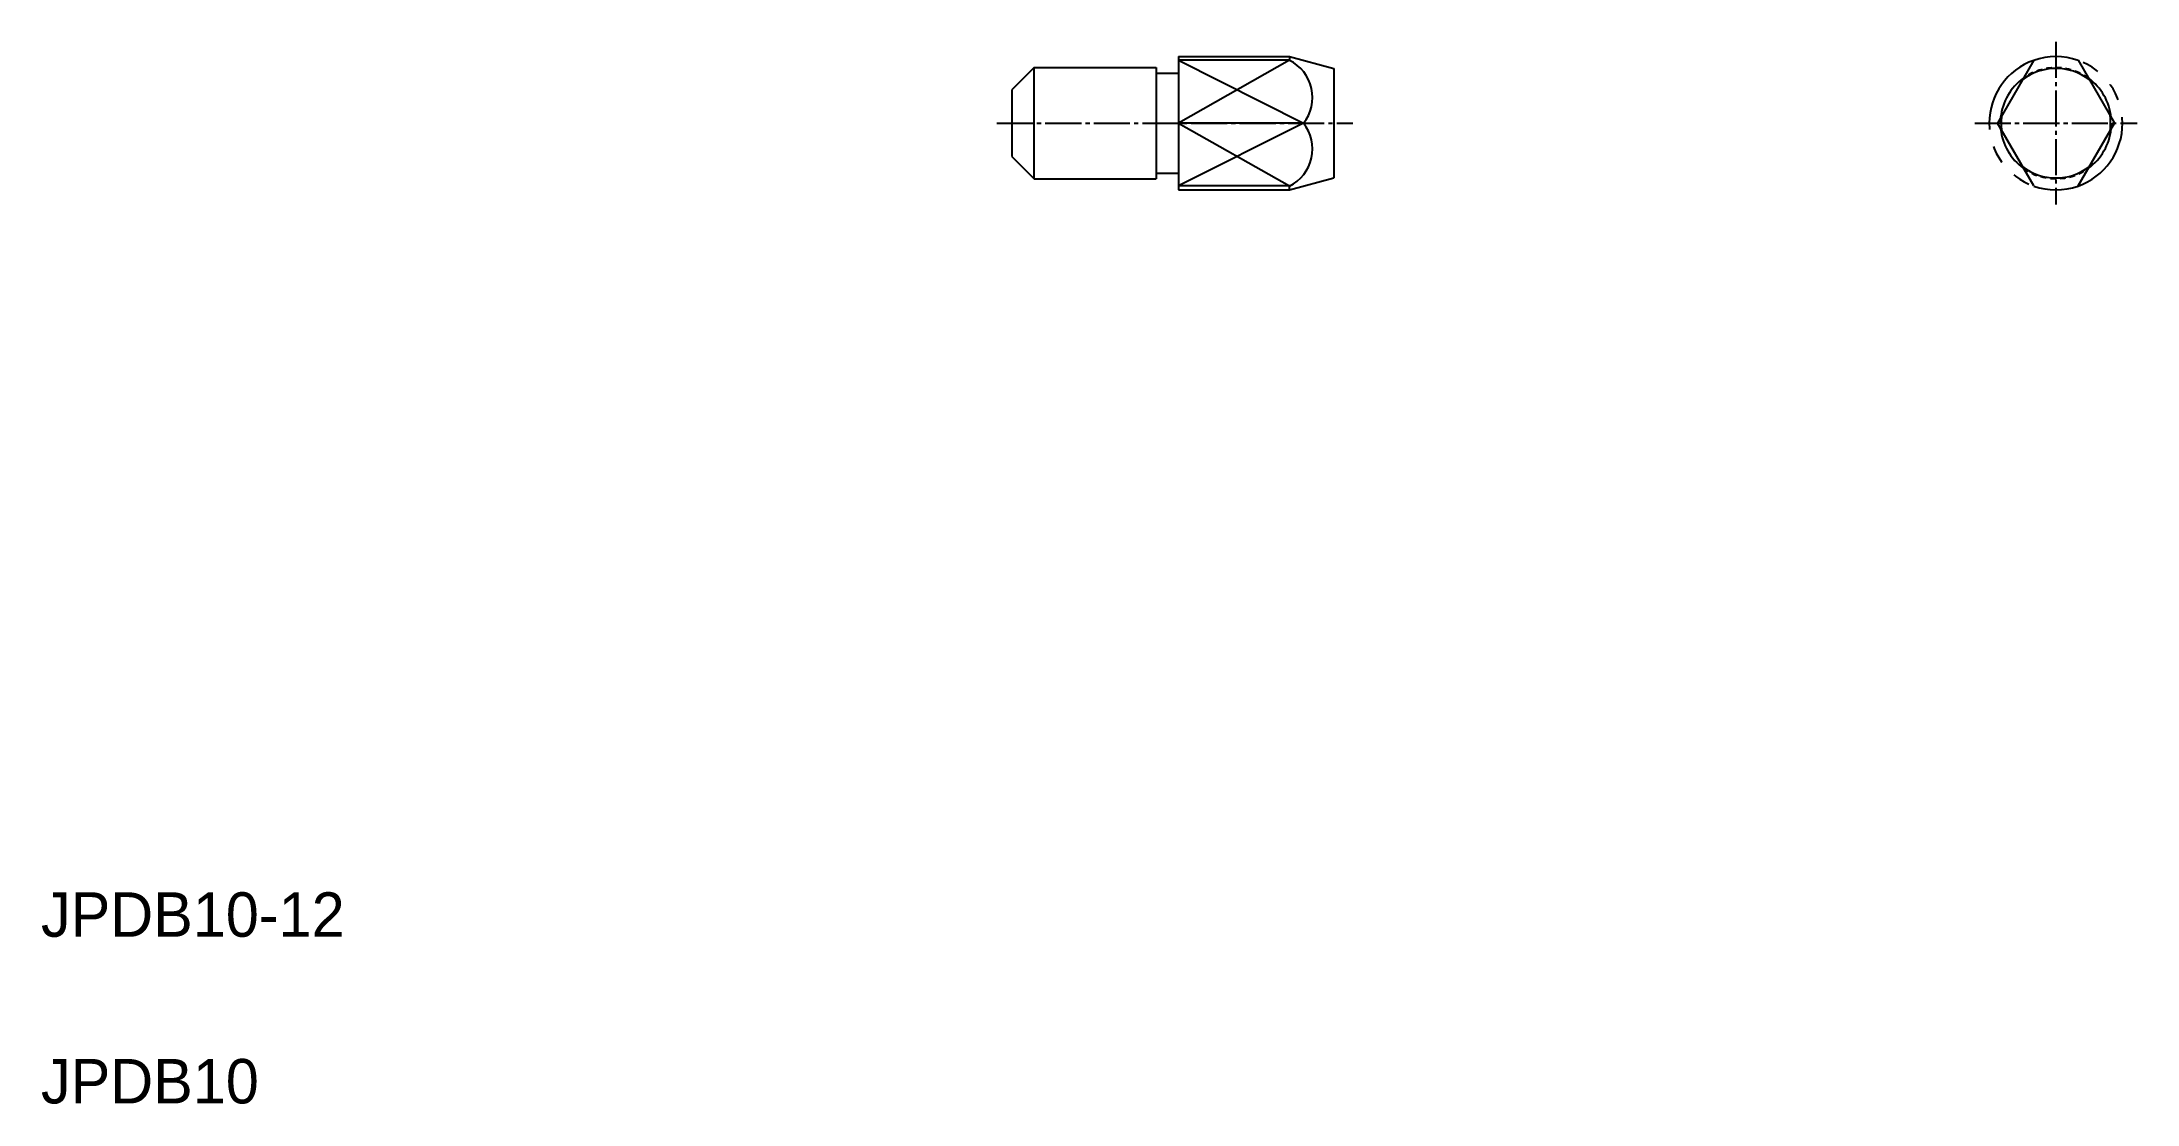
# Model space of a CAD drawing. Extents: x 10 to 199, y 10 to 106.
import ezdxf

# ---------------------------------------------------------------- set-up
doc = ezdxf.new("R2010")
doc.units = 0
doc.header["$LTSCALE"] = 0.25
for name, pattern in [('CENTER', [17.5, 13, -1.5, 1.5, -1.5]), ('DASHED', [3.5, 2, -1.5]), ('PHANTOM', [63.5, 31.75, -6.35, 6.35, -6.35, 6.35, -6.35])]:
    doc.linetypes.add(name, pattern=pattern)
doc.layers.get('0').update_dxf_attribs({"linetype": 'CONTINUOUS'})
doc.layers.add('CENTER', color=1, linetype='CENTER')
doc.styles.get("Standard").update_dxf_attribs({"font": 'txt', "height": 3.2})

msp = doc.modelspace()

# ---------------------------------------------------------------- linework, layer by layer
at = {"linetype": 'CONTINUOUS'}
for p, q in [((112.45, 104.22), (122.45, 104.22)), ((112.45, 104.22), (112.45, 92.22)), ((122.45, 104.22), (122.45, 103.88)), ((99.45, 103.22), (97.45, 101.22)), ((99.45, 103.22), (110.45, 103.22)), ((99.45, 93.22), (99.45, 103.22)), ((110.45, 103.22), (110.45, 93.22)), ((110.45, 102.72), (112.45, 102.72)), ((126.45, 103.15), (126.45, 93.3)), ((97.45, 101.22), (97.45, 95.22)), ((97.45, 95.22), (99.45, 93.22)), ((99.45, 93.22), (110.45, 93.22)), ((110.45, 93.72), (112.45, 93.72)), ((122.45, 92.22), (122.45, 92.57)), ((112.45, 92.22), (122.45, 92.22))]:
    msp.add_line(p, q, dxfattribs=at)
for p, q in [((122.45, 103.88), (112.45, 103.88)), ((122.45, 104.22), (126.45, 103.15)), ((189.47, 103.88), (186.21, 98.22)), ((193.47, 103.88), (196.74, 98.22)), ((126.45, 100.69), (126.45, 100.69)), ((123.72, 98.22), (112.45, 98.22)), ((126.45, 98.22), (126.45, 98.22)), ((189.47, 92.57), (186.21, 98.22)), ((193.47, 92.57), (196.74, 98.22)), ((122.45, 92.57), (112.45, 92.57)), ((122.45, 92.22), (126.45, 93.3))]:
    msp.add_line(p, q)
at = {"color": 3}
for p, q in [((112.45, 103.88), (123.72, 98.22)), ((122.45, 103.88), (112.45, 98.22)), ((123.72, 98.22), (112.45, 92.57)), ((112.45, 98.22), (122.45, 92.57))]:
    msp.add_line(p, q, dxfattribs=at)
for centre, radius, start, end in [((120.78, 100.53), 3.74, 321.8304, 63.5185), ((191.47, 98.22), 6, 70.5288, 109.4712), ((191.47, 98.22), 5, 125.7966, 174.2034), ((191.47, 98.22), 4.93, 52.2737, 127.7263), ((191.47, 98.22), 5, 5.7966, 54.2034), ((120.78, 95.91), 3.74, 296.4815, 38.1696), ((191.47, 98.22), 4.93, 172.2737, 187.7263), ((191.47, 98.22), 4.93, 352.2737, 7.7263), ((191.47, 98.22), 5, 185.7966, 234.2034), ((191.47, 98.22), 5, 305.7966, 354.2034), ((191.47, 98.22), 4.93, 232.2737, 307.7263), ((191.47, 98.22), 6, 250.5288, 289.4712)]:
    msp.add_arc(centre, radius, start, end)
at = {"color": 3, "linetype": 'PHANTOM'}
for start, end in [(109.4712, 250.5288), (289.4712, 70.5288)]:
    msp.add_arc((191.47, 98.22), 6, start, end, dxfattribs=at)
at = {"color": 3, "linetype": 'DASHED'}
for start, end in [(54.2034, 125.7966), (174.2034, 185.7966), (354.2034, 5.7966), (234.2034, 305.7966)]:
    msp.add_arc((191.47, 98.22), 5, start, end, dxfattribs=at)
at = {"layer": 'CENTER', "color": 1, "linetype": 'CENTER'}
for p, q in [((191.47, 105.54), (191.47, 90.91)), ((96.08, 98.22), (127.35, 98.22)), ((96.08, 98.22), (127.35, 98.22)), ((96.08, 98.22), (128.14, 98.22)), ((184.16, 98.22), (198.78, 98.22))]:
    msp.add_line(p, q, dxfattribs=at)

# ---------------------------------------------------------------- texts
for s, p in [('JPDB10-12', (10, 25)), ('JPDB10', (10, 10))]:
    msp.add_text(s, height=4).set_placement(p)

doc.saveas('drawing.dxf')
